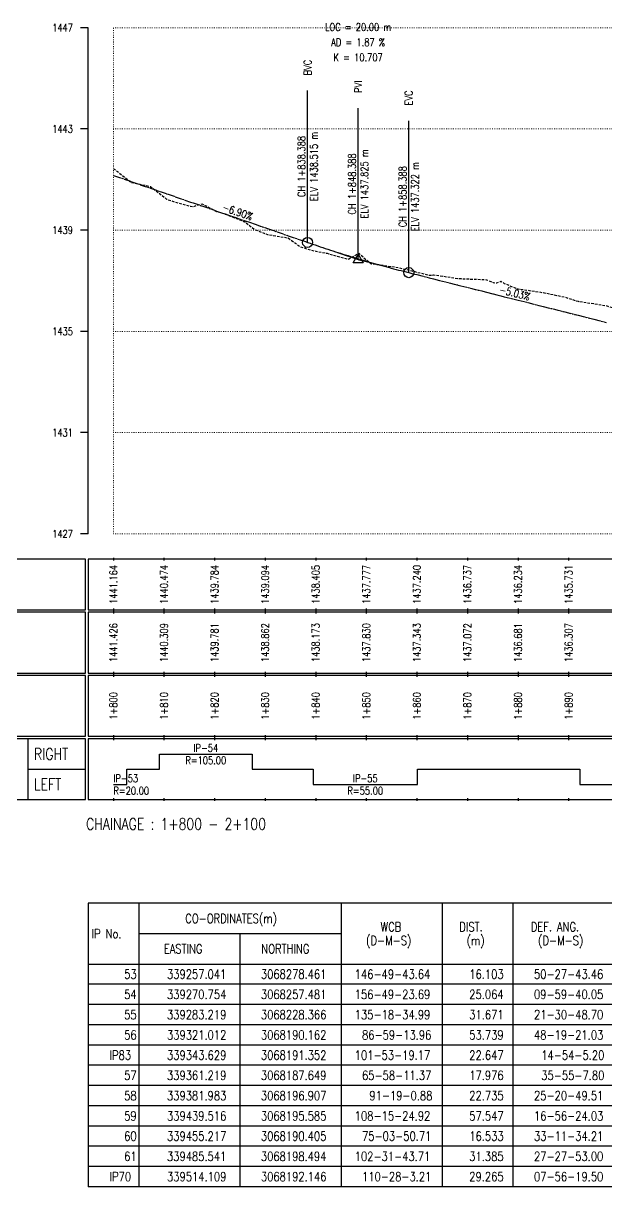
# Model space of a CAD drawing. Extents: x 337736 to 342003, y 3067251 to 3069533.
# Drawn here: x 340758 to 340873.2, y 3067258.7 to 3067488.6 of the extents above; entities that cross this region are included whole.
import ezdxf
from ezdxf.enums import TextEntityAlignment as Align

# ---------------------------------------------------------------- set-up
doc = ezdxf.new("R2010")
doc.units = 0
doc.header["$MEASUREMENT"] = 0
for name, pattern in [('Center', [2, 1.25, -0.25, 0.25, -0.25]), ('Dashed', [0.75, 0.5, -0.25]), ('Dot', [0.25, 0, -0.25])]:
    doc.linetypes.add(name, pattern=pattern)
for name, color, linetype, lineweight in [('Chainage Range', 7, 'Continuous', 25), ('Grids', 9, 'Dot', 13), ('Vertical Alignment', 5, 'Center', 30), ('VIP Line', 2, 'Continuous', 5)]:
    doc.layers.add(name, color=color, linetype=linetype, lineweight=lineweight)
for name, color, linetype in [('Chainage_TXT', 7, 'Continuous'), ('DesignRL_TXT', 5, 'Continuous'), ('ExistRL_TXT', 3, 'Continuous'), ('GL', 3, 'Dashed'), ('Grade Text', 7, 'Continuous'), ('HC_Data', 7, 'Continuous'), ('Horizontal Alignment', 7, 'Continuous'), ('Scale Line', 1, 'Continuous'), ('Title Box Text', 7, 'Continuous'), ('TitleBox', 7, 'Continuous'), ('VIP Mark', 7, 'Continuous')]:
    doc.layers.add(name, color=color, linetype=linetype)
doc.styles.get("Standard").update_dxf_attribs({"font": 'simplex.shx'})

msp = doc.modelspace()

# ---------------------------------------------------------------- linework, layer by layer
at = {"layer": 'GL', "flags": 128}
msp.add_lwpolyline([(340775.87, 3067459.86), (340776.09, 3067459.8), (340779.07, 3067457.39), (340779.28, 3067457.23), (340779.3, 3067457.21), (340783.23, 3067456.36), (340786.39, 3067453.87), (340786.67, 3067453.77), (340788.11, 3067453.28), (340791.13, 3067452.48), (340791.61, 3067452.38), (340793.36, 3067452.95), (340795.87, 3067451.64), (340796.27, 3067451.43), (340797.96, 3067450.93), (340801.9, 3067449.34), (340802.75, 3067448.65), (340803.89, 3067447.83), (340806.35, 3067446.86), (340810.43, 3067446.2), (340812.77, 3067444.48), (340813.83, 3067444.16), (340814.74, 3067443.82), (340815.87, 3067443.6), (340818.11, 3067443.16), (340822.08, 3067442.06), (340822.37, 3067442.03), (340824.26, 3067443.12), (340824.37, 3067443.18), (340826.7, 3067441.17), (340826.89, 3067441.11), (340830.75, 3067440.57), (340831.49, 3067440.48), (340834.88, 3067439.71), (340835.46, 3067439.56), (340835.87, 3067439.45), (340838.28, 3067438.81), (340839.18, 3067438.88), (340840.33, 3067438.75), (340844.05, 3067438.18), (340844.54, 3067438.15), (340849.66, 3067437.95), (340850.98, 3067437.37), (340851.67, 3067437.3), (340852.5, 3067437.65), (340853.13, 3067437.22), (340855.61, 3067436.18), (340855.87, 3067436.14), (340860.87, 3067435.4), (340865.1, 3067434.51), (340867.77, 3067433.67), (340870.87, 3067433.22), (340873.29, 3067432.82), (340875.87, 3067432.02), (340879.56, 3067430.95), (340881.87, 3067430.33), (340884.8, 3067429.27), (340885.63, 3067429.15), (340887.49, 3067428.86), (340888.11, 3067428.73), (340892.05, 3067427.63), (340894.61, 3067427.32), (340895.87, 3067426.97), (340896.96, 3067426.67), (340897.35, 3067426.6), (340901.52, 3067425.88), (340904.15, 3067424.96), (340905.56, 3067424.4), (340906.79, 3067423.9), (340911.22, 3067422.67), (340911.42, 3067422.6), (340912.47, 3067422.2), (340915.87, 3067420.85), (340916.26, 3067420.68), (340916.28, 3067420.67), (340920.56, 3067419.12), (340923.17, 3067417.73), (340926.52, 3067416.11), (340926.79, 3067415.76), (340928.4, 3067414.91), (340932.37, 3067412.63), (340933.92, 3067411.39), (340935.87, 3067409.98), (340936.41, 3067409.58), (340938.71, 3067408.17), (340941.59, 3067405.81)], dxfattribs=at)
at = {"layer": 'Grids'}
for p, q in [((340775.87, 3067487.73), (341075.87, 3067487.73)), ((340775.87, 3067387.73), (340775.87, 3067487.73)), ((340775.87, 3067467.73), (341075.87, 3067467.73)), ((340775.87, 3067447.73), (341075.87, 3067447.73)), ((340775.87, 3067427.73), (341075.87, 3067427.73)), ((340775.87, 3067407.73), (341075.87, 3067407.73)), ((340775.87, 3067387.73), (341075.87, 3067387.73))]:
    msp.add_line(p, q, dxfattribs=at)
at = {"layer": 'HC_Data'}
for p, q in [((340780.87, 3067314.73), (340780.87, 3067302.73)), ((340820.87, 3067314.73), (340820.87, 3067302.73)), ((340840.87, 3067314.73), (340840.87, 3067302.73)), ((340854.87, 3067314.73), (340854.87, 3067302.73)), ((340820.87, 3067308.73), (340780.87, 3067308.73)), ((340800.87, 3067308.73), (340800.87, 3067302.73)), ((340770.87, 3067302.73), (340770.87, 3067258.73)), ((340780.87, 3067302.73), (340780.87, 3067258.73)), ((340800.87, 3067302.73), (340800.87, 3067258.73)), ((340820.87, 3067302.73), (340820.87, 3067258.73)), ((340840.87, 3067302.73), (340840.87, 3067258.73)), ((340854.87, 3067302.73), (340854.87, 3067258.73)), ((341002.87, 3067298.73), (340770.87, 3067298.73)), ((341002.87, 3067294.73), (340770.87, 3067294.73)), ((341002.87, 3067290.73), (340770.87, 3067290.73)), ((341002.87, 3067286.73), (340770.87, 3067286.73)), ((341002.87, 3067282.73), (340770.87, 3067282.73)), ((341002.87, 3067278.73), (340770.87, 3067278.73)), ((341002.87, 3067274.73), (340770.87, 3067274.73)), ((341002.87, 3067270.73), (340770.87, 3067270.73)), ((341002.87, 3067266.73), (340770.87, 3067266.73)), ((341002.87, 3067262.73), (340770.87, 3067262.73)), ((341002.87, 3067258.73), (340770.87, 3067258.73))]:
    msp.add_line(p, q, dxfattribs=at)
msp.add_lwpolyline([(340770.87, 3067314.73), (340770.87, 3067302.73), (341002.87, 3067302.73), (341002.87, 3067314.73), (340770.87, 3067314.73)], dxfattribs=at)
at = {"layer": 'Horizontal Alignment'}
msp.add_lwpolyline([(340775.87, 3067338.23), (340778.53, 3067338.23), (340778.53, 3067341.23), (340784.99, 3067341.23), (340784.99, 3067344.23), (340803.3, 3067344.23), (340803.3, 3067341.23), (340815.34, 3067341.23), (340815.34, 3067338.23), (340836, 3067338.23), (340836, 3067341.23), (340868.07, 3067341.23), (340868.07, 3067338.23), (340889.16, 3067338.23)], dxfattribs=at)
at = {"layer": 'Scale Line'}
for p, q in [((340770.87, 3067487.73), (340769.37, 3067487.73)), ((340770.87, 3067387.73), (340770.87, 3067487.73)), ((340770.87, 3067467.73), (340769.37, 3067467.73)), ((340770.87, 3067447.73), (340769.37, 3067447.73)), ((340770.87, 3067427.73), (340769.37, 3067427.73)), ((340770.87, 3067407.73), (340769.37, 3067407.73)), ((340770.87, 3067387.73), (340769.37, 3067387.73))]:
    msp.add_line(p, q, dxfattribs=at)
at = {"layer": 'TitleBox'}
for p, q in [((340775.87, 3067382.98), (340775.87, 3067382.48)), ((340785.87, 3067382.98), (340785.87, 3067382.48)), ((340795.87, 3067382.98), (340795.87, 3067382.48)), ((340805.87, 3067382.98), (340805.87, 3067382.48)), ((340815.87, 3067382.98), (340815.87, 3067382.48)), ((340825.87, 3067382.98), (340825.87, 3067382.48)), ((340835.87, 3067382.98), (340835.87, 3067382.48)), ((340845.87, 3067382.98), (340845.87, 3067382.48)), ((340855.87, 3067382.98), (340855.87, 3067382.48)), ((340865.87, 3067382.98), (340865.87, 3067382.48)), ((340775.87, 3067372.98), (340775.87, 3067372.48)), ((340775.87, 3067372.48), (340775.87, 3067371.98)), ((340785.87, 3067372.98), (340785.87, 3067372.48)), ((340785.87, 3067372.48), (340785.87, 3067371.98)), ((340795.87, 3067372.98), (340795.87, 3067372.48)), ((340795.87, 3067372.48), (340795.87, 3067371.98)), ((340805.87, 3067372.98), (340805.87, 3067372.48)), ((340805.87, 3067372.48), (340805.87, 3067371.98)), ((340815.87, 3067372.98), (340815.87, 3067372.48)), ((340815.87, 3067372.48), (340815.87, 3067371.98)), ((340825.87, 3067372.98), (340825.87, 3067372.48)), ((340825.87, 3067372.48), (340825.87, 3067371.98)), ((340835.87, 3067372.98), (340835.87, 3067372.48)), ((340835.87, 3067372.48), (340835.87, 3067371.98)), ((340845.87, 3067372.98), (340845.87, 3067372.48)), ((340845.87, 3067372.48), (340845.87, 3067371.98)), ((340855.87, 3067372.98), (340855.87, 3067372.48)), ((340855.87, 3067372.48), (340855.87, 3067371.98)), ((340865.87, 3067372.98), (340865.87, 3067372.48)), ((340865.87, 3067372.48), (340865.87, 3067371.98)), ((340775.87, 3067360.48), (340775.87, 3067359.98)), ((340775.87, 3067359.98), (340775.87, 3067359.48)), ((340785.87, 3067360.48), (340785.87, 3067359.98)), ((340785.87, 3067359.98), (340785.87, 3067359.48)), ((340795.87, 3067360.48), (340795.87, 3067359.98)), ((340795.87, 3067359.98), (340795.87, 3067359.48)), ((340805.87, 3067360.48), (340805.87, 3067359.98)), ((340805.87, 3067359.98), (340805.87, 3067359.48)), ((340815.87, 3067360.48), (340815.87, 3067359.98)), ((340815.87, 3067359.98), (340815.87, 3067359.48)), ((340825.87, 3067360.48), (340825.87, 3067359.98)), ((340825.87, 3067359.98), (340825.87, 3067359.48)), ((340835.87, 3067360.48), (340835.87, 3067359.98)), ((340835.87, 3067359.98), (340835.87, 3067359.48)), ((340845.87, 3067360.48), (340845.87, 3067359.98)), ((340845.87, 3067359.98), (340845.87, 3067359.48)), ((340855.87, 3067360.48), (340855.87, 3067359.98)), ((340855.87, 3067359.98), (340855.87, 3067359.48)), ((340865.87, 3067360.48), (340865.87, 3067359.98)), ((340865.87, 3067359.98), (340865.87, 3067359.48)), ((340759.04, 3067335.23), (340759.04, 3067347.23)), ((340775.87, 3067347.98), (340775.87, 3067347.48)), ((340775.87, 3067347.48), (340775.87, 3067346.98)), ((340785.87, 3067347.98), (340785.87, 3067347.48)), ((340785.87, 3067347.48), (340785.87, 3067346.98)), ((340795.87, 3067347.98), (340795.87, 3067347.48)), ((340795.87, 3067347.48), (340795.87, 3067346.98)), ((340805.87, 3067347.98), (340805.87, 3067347.48)), ((340805.87, 3067347.48), (340805.87, 3067346.98)), ((340815.87, 3067347.98), (340815.87, 3067347.48)), ((340815.87, 3067347.48), (340815.87, 3067346.98)), ((340825.87, 3067347.98), (340825.87, 3067347.48)), ((340825.87, 3067347.48), (340825.87, 3067346.98)), ((340835.87, 3067347.98), (340835.87, 3067347.48)), ((340835.87, 3067347.48), (340835.87, 3067346.98)), ((340845.87, 3067347.98), (340845.87, 3067347.48)), ((340845.87, 3067347.48), (340845.87, 3067346.98)), ((340855.87, 3067347.98), (340855.87, 3067347.48)), ((340855.87, 3067347.48), (340855.87, 3067346.98)), ((340865.87, 3067347.98), (340865.87, 3067347.48)), ((340865.87, 3067347.48), (340865.87, 3067346.98)), ((340759.04, 3067341.23), (340770.37, 3067341.23)), ((340775.87, 3067335.48), (340775.87, 3067334.98)), ((340785.87, 3067335.48), (340785.87, 3067334.98)), ((340795.87, 3067335.48), (340795.87, 3067334.98)), ((340805.87, 3067335.48), (340805.87, 3067334.98)), ((340815.87, 3067335.48), (340815.87, 3067334.98)), ((340825.87, 3067335.48), (340825.87, 3067334.98)), ((340835.87, 3067335.48), (340835.87, 3067334.98)), ((340845.87, 3067335.48), (340845.87, 3067334.98)), ((340855.87, 3067335.48), (340855.87, 3067334.98)), ((340865.87, 3067335.48), (340865.87, 3067334.98))]:
    msp.add_line(p, q, dxfattribs=at)
for points in [[(340770.37, 3067382.73), (340736.37, 3067382.73), (340736.37, 3067372.73), (340770.37, 3067372.73)], [(340770.87, 3067372.73), (341080.87, 3067372.73), (341080.87, 3067382.73), (340770.87, 3067382.73)], [(340770.37, 3067372.23), (340736.37, 3067372.23), (340736.37, 3067360.23), (340770.37, 3067360.23)], [(340770.87, 3067360.23), (341080.87, 3067360.23), (341080.87, 3067372.23), (340770.87, 3067372.23)], [(340770.37, 3067359.73), (340736.37, 3067359.73), (340736.37, 3067347.73), (340770.37, 3067347.73)], [(340770.87, 3067347.73), (341080.87, 3067347.73), (341080.87, 3067359.73), (340770.87, 3067359.73)], [(340770.37, 3067347.23), (340736.37, 3067347.23), (340736.37, 3067335.23), (340770.37, 3067335.23)], [(340770.87, 3067335.23), (341080.87, 3067335.23), (341080.87, 3067347.23), (340770.87, 3067347.23)]]:
    msp.add_lwpolyline(points, close=True, dxfattribs=at)
at = {"layer": 'Vertical Alignment'}
msp.add_lwpolyline([(340775.87, 3067458.55), (340776.09, 3067458.48), (340779.07, 3067457.45), (340779.28, 3067457.38), (340779.3, 3067457.37), (340783.23, 3067456.01), (340786.39, 3067454.92), (340786.67, 3067454.83), (340788.11, 3067454.33), (340791.13, 3067453.29), (340791.61, 3067453.12), (340793.36, 3067452.52), (340795.87, 3067451.65), (340796.27, 3067451.51), (340797.96, 3067450.93), (340801.9, 3067449.57), (340802.75, 3067449.28), (340803.89, 3067448.89), (340806.35, 3067448.04), (340810.43, 3067446.63), (340812.77, 3067445.82), (340813.83, 3067445.46), (340814.26, 3067445.31), (340814.76, 3067445.14), (340815.26, 3067444.97), (340815.76, 3067444.8), (340816.26, 3067444.63), (340816.76, 3067444.46), (340817.26, 3067444.29), (340817.76, 3067444.13), (340818.26, 3067443.97), (340818.76, 3067443.8), (340819.26, 3067443.64), (340819.76, 3067443.48), (340820.26, 3067443.32), (340820.76, 3067443.16), (340821.26, 3067443.01), (340821.76, 3067442.85), (340822.26, 3067442.7), (340822.76, 3067442.54), (340823.26, 3067442.39), (340823.76, 3067442.24), (340824.26, 3067442.09), (340824.76, 3067441.94), (340825.26, 3067441.8), (340825.76, 3067441.65), (340826.26, 3067441.5), (340826.76, 3067441.36), (340827.26, 3067441.22), (340827.76, 3067441.08), (340828.26, 3067440.94), (340828.76, 3067440.8), (340829.26, 3067440.66), (340829.76, 3067440.52), (340830.26, 3067440.39), (340830.76, 3067440.25), (340831.26, 3067440.12), (340831.76, 3067439.99), (340832.26, 3067439.86), (340832.76, 3067439.73), (340833.26, 3067439.6), (340833.76, 3067439.47), (340834.26, 3067439.34), (340834.26, 3067439.34), (340834.88, 3067439.19), (340835.46, 3067439.04), (340835.87, 3067438.94), (340838.28, 3067438.33), (340839.18, 3067438.11), (340840.33, 3067437.81), (340844.05, 3067436.88), (340844.54, 3067436.76), (340849.66, 3067435.47), (340850.98, 3067435.14), (340851.67, 3067434.96), (340852.5, 3067434.75), (340853.13, 3067434.59), (340855.61, 3067433.97), (340855.87, 3067433.91), (340860.87, 3067432.65), (340865.1, 3067431.58), (340867.77, 3067430.91), (340870.87, 3067430.13), (340873.29, 3067429.52)], dxfattribs=at)
at = {"layer": 'VIP Line'}
msp.add_lwpolyline([(340775.87, 3067458.55), (340776.09, 3067458.48), (340779.07, 3067457.45), (340779.28, 3067457.38), (340779.3, 3067457.37), (340783.23, 3067456.01), (340786.39, 3067454.92), (340786.67, 3067454.83), (340788.11, 3067454.33), (340791.13, 3067453.29), (340791.61, 3067453.12), (340793.36, 3067452.52), (340795.87, 3067451.65), (340796.27, 3067451.51), (340797.96, 3067450.93), (340801.9, 3067449.57), (340802.75, 3067449.28), (340803.89, 3067448.89), (340806.35, 3067448.04), (340810.43, 3067446.63), (340812.77, 3067445.82), (340813.83, 3067445.46), (340814.74, 3067445.14), (340815.87, 3067444.75), (340818.11, 3067443.98), (340822.08, 3067442.61), (340822.37, 3067442.51), (340824.26, 3067441.86), (340824.37, 3067441.83), (340826.7, 3067441.25), (340826.89, 3067441.2), (340830.75, 3067440.23), (340831.49, 3067440.04), (340834.88, 3067439.19), (340835.46, 3067439.04), (340835.87, 3067438.94), (340838.28, 3067438.33), (340839.18, 3067438.11), (340840.33, 3067437.81), (340844.05, 3067436.88), (340844.54, 3067436.76), (340849.66, 3067435.47), (340850.98, 3067435.14), (340851.67, 3067434.96), (340852.5, 3067434.75), (340853.13, 3067434.59), (340855.61, 3067433.97), (340855.87, 3067433.91), (340860.87, 3067432.65), (340865.1, 3067431.58), (340867.77, 3067430.91), (340870.87, 3067430.13), (340873.29, 3067429.52)], dxfattribs=at)
at = {"layer": 'VIP Mark'}
for p, q in [((340814.26, 3067445.31), (340814.26, 3067475.31)), ((340824.26, 3067441.86), (340824.26, 3067471.86)), ((340834.26, 3067439.34), (340834.26, 3067469.34))]:
    msp.add_line(p, q, dxfattribs=at)
msp.add_lwpolyline([(340823.26, 3067441.28), (340824.26, 3067443.01), (340825.26, 3067441.28), (340823.26, 3067441.28)], dxfattribs=at)
for centre in [(340814.26, 3067445.31), (340834.26, 3067439.34)]:
    msp.add_circle(centre, 1, dxfattribs=at)

# ---------------------------------------------------------------- texts
at = {"width": 0.8}
for s, p in [('1447', (340767.87, 3067487.73)), ('1443', (340767.87, 3067467.73)), ('1439', (340767.87, 3067447.73)), ('1435', (340767.87, 3067427.73)), ('1431', (340767.87, 3067407.73)), ('1427', (340767.87, 3067387.73))]:
    msp.add_text(s, height=1.5, dxfattribs=at).set_placement(p, align=Align.MIDDLE_RIGHT)
at = {"layer": 'Chainage Range', "width": 0.8}
msp.add_text('CHAINAGE : 1+800 - 2+100', height=2.25, dxfattribs=at).set_placement((340770.47, 3067329.28))
at = {"layer": 'Chainage_TXT', "width": 0.8}
for s, p in [('1+800', (340775.87, 3067353.73)), ('1+810', (340785.87, 3067353.73)), ('1+820', (340795.87, 3067353.73)), ('1+830', (340805.87, 3067353.73)), ('1+840', (340815.87, 3067353.73)), ('1+850', (340825.87, 3067353.73)), ('1+860', (340835.87, 3067353.73)), ('1+870', (340845.87, 3067353.73)), ('1+880', (340855.87, 3067353.73)), ('1+890', (340865.87, 3067353.73))]:
    msp.add_text(s, height=1.5, rotation=90, dxfattribs=at).set_placement(p, align=Align.MIDDLE_CENTER)
at = {"layer": 'DesignRL_TXT', "width": 0.8}
for s, p in [('1441.164', (340775.87, 3067377.73)), ('1440.474', (340785.87, 3067377.73)), ('1439.784', (340795.87, 3067377.73)), ('1439.094', (340805.87, 3067377.73)), ('1438.405', (340815.87, 3067377.73)), ('1437.777', (340825.87, 3067377.73)), ('1437.240', (340835.87, 3067377.73)), ('1436.737', (340845.87, 3067377.73)), ('1436.234', (340855.87, 3067377.73)), ('1435.731', (340865.87, 3067377.73))]:
    msp.add_text(s, height=1.5, rotation=90, dxfattribs=at).set_placement(p, align=Align.MIDDLE_CENTER)
at = {"layer": 'ExistRL_TXT', "width": 0.8}
for s, p in [('1441.426', (340775.87, 3067366.23)), ('1440.309', (340785.87, 3067366.23)), ('1439.781', (340795.87, 3067366.23)), ('1438.862', (340805.87, 3067366.23)), ('1438.173', (340815.87, 3067366.23)), ('1437.830', (340825.87, 3067366.23)), ('1437.343', (340835.87, 3067366.23)), ('1437.072', (340845.87, 3067366.23)), ('1436.681', (340855.87, 3067366.23)), ('1436.307', (340865.87, 3067366.23))]:
    msp.add_text(s, height=1.5, rotation=90, dxfattribs=at).set_placement(p, align=Align.MIDDLE_CENTER)
at = {"layer": 'Grade Text', "width": 0.8}
for s, rotation, p in [('-6.90%', 340.9656, (340800.06, 3067450.21)), ('-5.03%', 345.8774, (340854.94, 3067434.14))]:
    msp.add_text(s, height=1.5, rotation=rotation, dxfattribs=at).set_placement(p, align=Align.BOTTOM_CENTER)
at = {"layer": 'HC_Data', "width": 0.8}
for s, p in [('CO-ORDINATES(m)', (340790.07, 3067310.83)), ('IP No.', (340771.55, 3067307.83)), ('WCB', (340828.71, 3067309.18)), ('DIST.', (340844.27, 3067309.18)), ('DEF. ANG.', (340858.39, 3067309.18)), ('(D-M-S)', (340825.83, 3067306.48)), ('(m)', (340845.71, 3067306.48)), ('(D-M-S)', (340859.83, 3067306.48)), ('EASTING', (340785.83, 3067304.83)), ('NORTHING', (340805.11, 3067304.83)), ('53', (340777.99, 3067299.83)), ('339257.041', (340786.47, 3067299.83)), ('3068278.461', (340805.03, 3067299.83)), ('146-49-43.64', (340823.59, 3067299.83)), ('16.103', (340846.23, 3067299.83)), ('50-27-43.46', (340859.03, 3067299.83)), ('54', (340777.99, 3067295.83)), ('339270.754', (340786.47, 3067295.83)), ('3068257.481', (340805.03, 3067295.83)), ('156-49-23.69', (340823.59, 3067295.83)), ('25.064', (340846.23, 3067295.83)), ('09-59-40.05', (340859.03, 3067295.83)), ('55', (340777.99, 3067291.83)), ('339283.219', (340786.47, 3067291.83)), ('3068228.366', (340805.03, 3067291.83)), ('135-18-34.99', (340823.59, 3067291.83)), ('31.671', (340846.23, 3067291.83)), ('21-30-48.70', (340859.03, 3067291.83)), ('56', (340777.99, 3067287.83)), ('339321.012', (340786.47, 3067287.83)), ('3068190.162', (340805.03, 3067287.83)), ('86-59-13.96', (340825.03, 3067287.83)), ('53.739', (340846.23, 3067287.83)), ('48-19-21.03', (340859.03, 3067287.83)), ('IP83', (340775.11, 3067283.83)), ('339343.629', (340786.47, 3067283.83)), ('3068191.352', (340805.03, 3067283.83)), ('101-53-19.17', (340823.59, 3067283.83)), ('22.647', (340846.23, 3067283.83)), ('14-54-5.20', (340860.47, 3067283.83)), ('57', (340777.99, 3067279.83)), ('339361.219', (340786.47, 3067279.83)), ('3068187.649', (340805.03, 3067279.83)), ('65-58-11.37', (340825.03, 3067279.83)), ('17.976', (340846.23, 3067279.83)), ('35-55-7.80', (340860.47, 3067279.83)), ('58', (340777.99, 3067275.83)), ('339381.983', (340786.47, 3067275.83)), ('3068196.907', (340805.03, 3067275.83)), ('91-19-0.88', (340826.47, 3067275.83)), ('22.735', (340846.23, 3067275.83)), ('25-20-49.51', (340859.03, 3067275.83)), ('59', (340777.99, 3067271.83)), ('339439.516', (340786.47, 3067271.83)), ('3068195.585', (340805.03, 3067271.83)), ('108-15-24.92', (340823.59, 3067271.83)), ('57.547', (340846.23, 3067271.83)), ('16-56-24.03', (340859.03, 3067271.83)), ('60', (340777.99, 3067267.83)), ('339455.217', (340786.47, 3067267.83)), ('3068190.405', (340805.03, 3067267.83)), ('75-03-50.71', (340825.03, 3067267.83)), ('16.533', (340846.23, 3067267.83)), ('33-11-34.21', (340859.03, 3067267.83)), ('61', (340777.99, 3067263.83)), ('339485.541', (340786.47, 3067263.83)), ('3068198.494', (340805.03, 3067263.83)), ('102-31-43.71', (340823.59, 3067263.83)), ('31.385', (340846.23, 3067263.83)), ('27-27-53.00', (340859.03, 3067263.83)), ('IP70', (340775.11, 3067259.83)), ('339514.109', (340786.47, 3067259.83)), ('3068192.146', (340805.03, 3067259.83)), ('110-28-3.21', (340825.03, 3067259.83)), ('29.265', (340846.23, 3067259.83)), ('07-56-19.50', (340859.03, 3067259.83))]:
    msp.add_text(s, height=1.8, dxfattribs=at).set_placement(p)
at = {"layer": 'Horizontal Alignment', "width": 0.8}
for s, p in [('IP-54', (340794.14, 3067344.23)), ('IP-55', (340825.67, 3067338.23))]:
    msp.add_text(s, height=1.5, dxfattribs=at).set_placement(p, align=Align.BOTTOM_CENTER)
for s, p in [('R=105.00', (340794.14, 3067343.73)), ('R=55.00', (340825.67, 3067337.73))]:
    msp.add_text(s, height=1.5, dxfattribs=at).set_placement(p, align=Align.TOP_CENTER)
msp.add_text('IP-53', height=1.5, dxfattribs=at).set_placement((340775.87, 3067338.23), align=Align.BOTTOM_LEFT)
msp.add_text('R=20.00', height=1.5, dxfattribs=at).set_placement((340775.87, 3067337.73), align=Align.TOP_LEFT)
at = {"layer": 'Title Box Text', "width": 0.8}
for s, p in [('RIGHT', (340760.17, 3067343.11)), ('LEFT', (340760.17, 3067337.11))]:
    msp.add_text(s, height=2.25, dxfattribs=at).set_placement(p)
at = {"layer": 'VIP Mark', "width": 0.8}
for s, p in [('LOC = 20.00 m', (340824.26, 3067487.86)), ('AD = 1.87 %', (340824.26, 3067484.86)), ('K = 10.707', (340824.26, 3067481.86))]:
    msp.add_text(s, height=1.5, dxfattribs=at).set_placement(p, align=Align.MIDDLE_CENTER)
for s, p in [('BVC', (340814.26, 3067478.31)), ('PVI', (340824.26, 3067474.86)), ('EVC', (340834.26, 3067472.34))]:
    msp.add_text(s, height=1.5, rotation=90, dxfattribs=at).set_placement(p, align=Align.MIDDLE_LEFT)
for s, p in [('CH 1+838.388', (340814.26, 3067460.31)), ('CH 1+848.388', (340824.26, 3067456.86)), ('CH 1+858.388', (340834.26, 3067454.34))]:
    msp.add_text(s, height=1.5, rotation=90, dxfattribs=at).set_placement(p, align=Align.BOTTOM_CENTER)
for s, p in [('ELV 1438.515 m', (340814.76, 3067460.31)), ('ELV 1437.825 m', (340824.76, 3067456.86)), ('ELV 1437.322 m', (340834.76, 3067454.34))]:
    msp.add_text(s, height=1.5, rotation=90, dxfattribs=at).set_placement(p, align=Align.TOP_CENTER)

doc.saveas('drawing.dxf')
